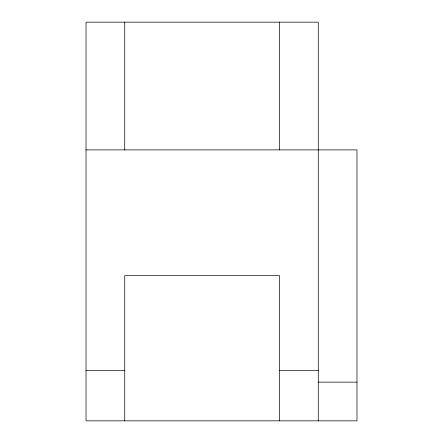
<?xml version="1.0" encoding="UTF-8"?>
<svg xmlns="http://www.w3.org/2000/svg" width="443" height="443" viewBox="0 0 443 443"><rect width="100%" height="100%" fill="white"/><g stroke="black" fill="none" stroke-linecap="round" stroke-linejoin="round"><path stroke-width="0.66" d="M86.02 149.889L356.98 149.889L356.98 420.85L86.02 420.85L86.02 22.15L318.273 22.15L318.273 420.85M86.02 370.531L124.727 370.531M279.561 370.531L318.273 370.531M318.273 382.143L356.98 382.143M279.561 22.15L279.561 149.889M279.561 420.85L279.561 275.69L124.727 275.69L124.727 420.85M124.727 22.15L124.727 149.889"/></g></svg>
